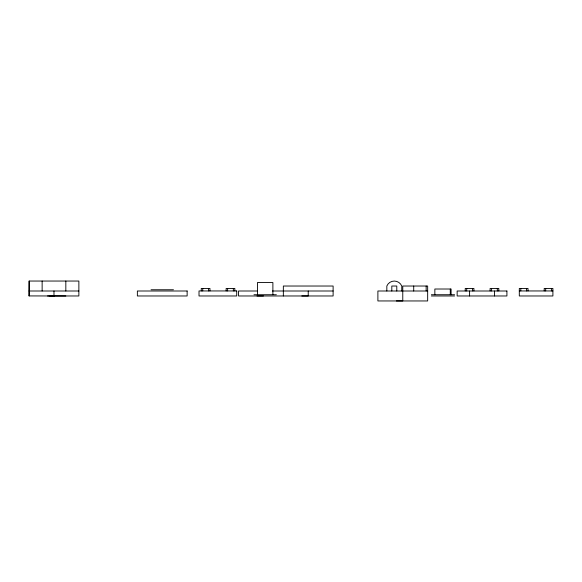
<?xml version="1.0" encoding="UTF-8"?>
<svg xmlns="http://www.w3.org/2000/svg" width="582" height="582" viewBox="0 0 582 582"><rect width="100%" height="100%" fill="white"/><g stroke="black" fill="none" stroke-linecap="round" stroke-linejoin="round"><path stroke-width="0.87" d="M151.051 289.756L173.451 289.756M29.1 291L78.868 291M256.982 291L238.54 291L238.54 295.976L333.115 295.976L333.115 286.024L283.347 286.024L283.347 295.976M272.434 291L333.115 291M427.661 291L377.893 291L377.893 300.952L427.661 300.959L427.661 286.024L402.773 286.024L402.773 300.959L396.335 300.952M519.304 290.956L552.9 290.956M253.97 294.732L276.363 294.732M431.364 294.732L454.586 294.732M29.1 295.925L53.981 295.976L53.981 291M49.601 295.969L78.868 295.976L78.868 281.041L29.1 281.041L29.1 295.976L29.195 281.041M431.364 295.976L454.586 295.976M256.982 295.969L263.42 295.976M301.789 295.969L308.227 295.976L308.227 291M47.542 295.969L53.981 295.976M51.791 295.947L65.831 295.976M551.409 288.461L551.409 290.956M545.683 288.461L545.683 290.956M544.192 290.956L544.192 288.461L552.9 288.461L552.9 295.976L519.304 295.976L519.304 288.461L528.019 288.461L528.019 290.956M526.521 288.461L526.521 290.956M520.803 288.461L520.803 290.956M498.81 290.956L498.81 288.461L490.102 288.461L490.102 290.956M497.319 288.461L497.319 290.956M494.467 291L494.467 295.976M491.594 288.461L491.594 290.956M473.93 290.956L473.93 288.461L465.222 288.461L465.222 290.956M472.439 288.461L472.439 290.956M469.587 291L469.587 295.976M466.713 288.461L466.713 290.956M451.101 294.732L451.101 289.014L434.849 289.014L434.849 294.732M450.279 289.014L450.279 294.732M426.155 286.024L426.155 291M413.715 286.024L413.715 291M401.762 291L401.762 286.024A8.09 8.09 0 0 0 386.834 286.024L386.834 291M396.786 291L396.786 286.024L391.81 286.024L391.81 291M272.885 294.732L272.885 282.539L257.455 282.539L257.455 294.732M234.844 290.949L234.844 288.461L226.136 288.461L226.136 290.949M233.353 288.461L233.353 290.949M227.627 288.461L227.627 290.949M209.957 290.949L209.957 288.461L201.248 288.461L201.248 290.949M208.465 288.461L208.465 290.949M202.74 288.461L202.74 290.949M65.831 281.041L65.831 291M42.137 281.041L42.137 291M187.135 291L137.367 291L137.367 295.976L187.135 295.976L187.135 291M236.714 290.949L199.015 290.949L199.015 295.976L236.714 295.976L236.714 290.949M506.915 291L457.146 291L457.146 295.976L506.915 295.976L506.915 291"/></g></svg>
